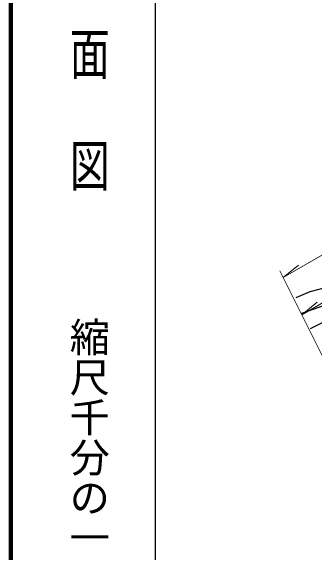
# Model space of a CAD drawing. Units: millimetres at full size, sheet at 1:1000; details may follow other scales. Extents: x 40000 to 680000, y 20000 to 380000.
# Drawn here: x 40000 to 77830, y 261666 to 329233 of the extents above; entities that cross this region are included whole.
import ezdxf
from ezdxf.enums import TextEntityAlignment as Align

# ---------------------------------------------------------------- set-up
doc = ezdxf.new("R2010")
doc.units = ezdxf.units.MM
doc.header["$LTSCALE"] = 1000
for name, color, linetype, lineweight in [('M-BGD', 7, 'Continuous', 25), ('M-STR-HTXT', 7, 'Continuous', 13), ('M-TTL', 2, 'Continuous', 140), ('M-TTL-BAND', 7, 'Continuous', 25)]:
    doc.layers.add(name, color=color, linetype=linetype, lineweight=lineweight)
doc.styles.add('@ＭＳ ゴシック', font='')
doc.styles.get('@ＭＳ ゴシック').set_extended_font_data('@MS Gothic')

msp = doc.modelspace()

# ---------------------------------------------------------------- linework, layer by layer
at = {"layer": 'M-BGD'}
for points in [[(116121, 316873), (115457, 315569), (113036, 312723), (107834, 307951), (101094, 302093), (95771, 297100), (93991, 295701), (91950, 294397), (90289, 293614), (88438, 293140), (85061, 292493), (83068, 291995), (81644, 291568), (80006, 290880), (77325, 289528)], [(76307, 291499), (80673, 293040), (87152, 294511), (90854, 295436), (93298, 296479), (95529, 298068), (98496, 301270), (102062, 305048), (105147, 307871), (108713, 310796), (111205, 312954), (112965, 314834)], [(75593, 293433), (77350, 294194), (81655, 295306), (86194, 295833), (89298, 296418), (91816, 297384), (94305, 298935), (97146, 301861), (99906, 305295), (103332, 308543), (106846, 311177), (107406, 311679)]]:
    msp.add_lwpolyline(points, dxfattribs=at)
at = {"layer": 'M-STR-HTXT'}
for p, q in [((73970, 295953), (119195, 322146)), ((76278, 291304), (121310, 317384)), ((73970, 295953), (75876, 297500)), ((81013, 281768), (73565, 296769)), ((76278, 291304), (78184, 292851))]:
    msp.add_line(p, q, dxfattribs=at)
at = {"layer": 'M-TTL'}
msp.add_line((40000, 380000), (40000, 20000), dxfattribs=at)
at = {"layer": 'M-TTL-BAND'}
msp.add_line((58000, 370000), (58000, 20000), dxfattribs=at)

# ---------------------------------------------------------------- texts
at = {"layer": 'M-TTL-BAND', "style": '@ＭＳ ゴシック', "width": 1.4}
msp.add_text('平  面  図', height=3666, rotation=270, dxfattribs=at).set_placement((49777, 306475), align=Align.MIDDLE_RIGHT)
at = {"layer": 'M-TTL-BAND', "style": '@ＭＳ ゴシック'}
msp.add_text('縮尺千分の一', height=3666, rotation=270, dxfattribs=at).set_placement((49777, 261030), align=Align.MIDDLE_RIGHT)

doc.saveas('drawing.dxf')
